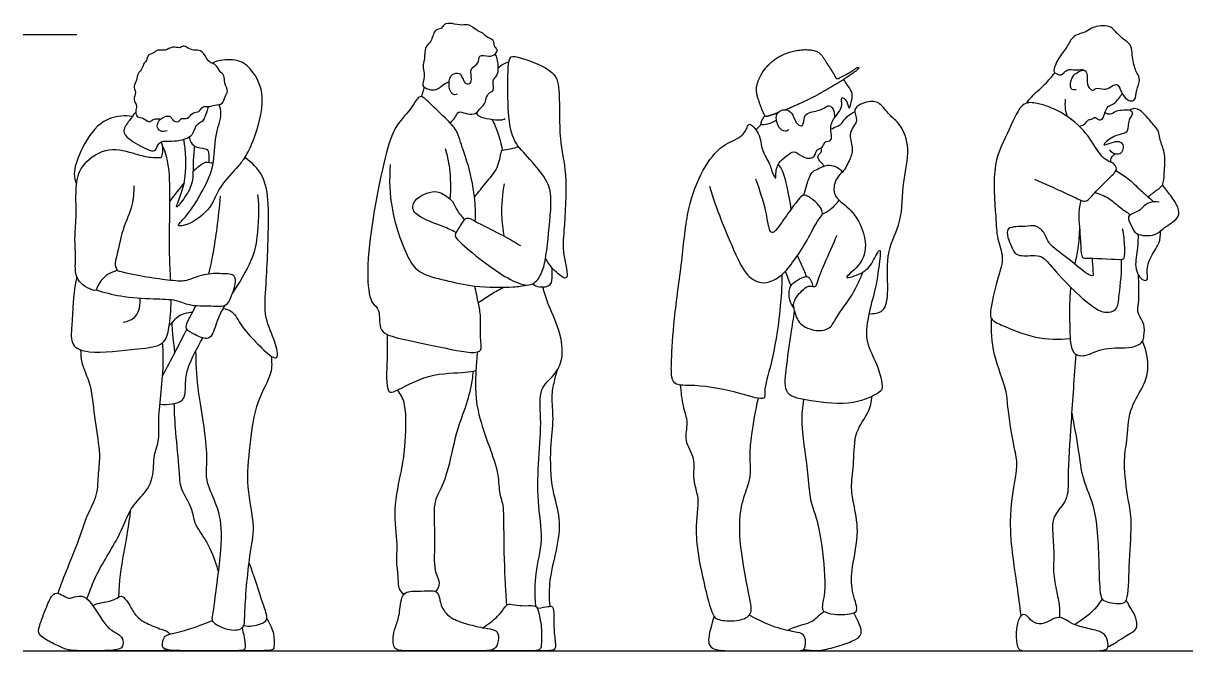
# Model space of a CAD drawing. Header units: millimetres. Extents: x 71.6 to 121.6, y 1.1 to 34.5.
# Drawn here: x 107.972 to 111.281, y 22.751 to 24.536 of the extents above; entities that cross this region are included whole.
import ezdxf

# ---------------------------------------------------------------- set-up
doc = ezdxf.new("R2010")
doc.units = ezdxf.units.MM

msp = doc.modelspace()

# ---------------------------------------------------------------- linework, layer by layer
for points in [[(107.9725, 24.5033), (108.1249, 24.5033)], [(107.9725, 22.7507), (112.2397, 22.7507)]]:
    msp.add_lwpolyline(points)
for points, knots in [([(109.2195, 24.3854), (109.2211, 24.3812), (109.2259, 24.3735), (109.2308, 24.3623), (109.2503, 24.3632), (109.2465, 24.3911), (109.246, 24.4108), (109.2711, 24.4191), (109.2666, 24.4494), (109.2987, 24.4393), (109.3169, 24.4462), (109.3243, 24.4611), (109.3111, 24.4684), (109.314, 24.4899), (109.29, 24.4945), (109.2812, 24.5099), (109.265, 24.5115), (109.2426, 24.5349), (109.2204, 24.5283), (109.194, 24.5359), (109.1693, 24.5352), (109.1635, 24.5179), (109.1416, 24.5198), (109.1355, 24.4816), (109.1137, 24.4702), (109.1163, 24.4327), (109.1078, 24.4129), (109.1154, 24.3937), (109.1124, 24.3734), (109.1076, 24.3582), (109.1125, 24.355), (109.1144, 24.3537), (109.1181, 24.3512), (109.1263, 24.3471), (109.1496, 24.3431), (109.1682, 24.3633), (109.1793, 24.3673), (109.1846, 24.3696)], [0, 0, 0, 0, 0.212129, 0.403521, 0.60707, 0.889168, 1.134242, 1.399682, 1.658012, 1.945818, 2.199768, 2.401455, 2.598227, 2.836755, 3.096746, 3.325867, 3.548448, 3.858686, 4.121181, 4.423866, 4.692451, 4.909065, 5.140567, 5.469257, 5.741192, 6.075272, 6.339762, 6.588609, 6.851575, 7.067476, 7.214404, 7.214404, 7.214404, 7.425257, 7.689459, 7.979168, 8.218619, 8.218619, 8.218619, 8.218619]), ([(110.9694, 24.346), (110.9644, 24.346), (110.9484, 24.345), (110.9561, 24.3834), (110.9688, 24.3943), (110.9935, 24.408), (111.0018, 24.3878), (110.9998, 24.3727), (111.0027, 24.3518), (111.0192, 24.3412), (111.024, 24.355), (111.0503, 24.3458), (111.0621, 24.3506), (111.0859, 24.3684), (111.0958, 24.3441), (111.1082, 24.3213), (111.122, 24.3141), (111.1396, 24.3158), (111.1394, 24.3465), (111.153, 24.3737), (111.143, 24.3939), (111.1346, 24.4082), (111.1279, 24.4506), (111.1255, 24.4765), (111.1022, 24.4901), (111.0804, 24.5124), (111.0648, 24.5316), (111.0144, 24.5265), (110.9999, 24.5099), (110.9588, 24.5028), (110.9437, 24.466), (110.9178, 24.4382), (110.9028, 24.3995), (110.9099, 24.393), (110.9286, 24.3837), (110.9416, 24.4081), (110.9666, 24.401), (110.9859, 24.4054), (110.9899, 24.4029), (110.9917, 24.4021)], [0, 0, 0, 0, 0.221115, 0.535969, 0.786957, 1.055469, 1.282243, 1.511109, 1.770145, 1.985023, 2.157505, 2.434744, 2.650744, 2.922094, 3.177342, 3.472612, 3.690521, 3.894438, 4.191463, 4.505865, 4.757154, 4.992569, 5.363369, 5.647965, 5.931491, 6.248529, 6.524797, 6.906085, 7.176362, 7.521349, 7.866611, 8.232416, 8.578074, 8.736, 8.967537, 9.231391, 9.509609, 9.757099, 9.896365, 9.896365, 9.896365, 9.896365]), ([(108.3816, 24.2298), (108.3757, 24.2275), (108.3613, 24.2263), (108.3504, 24.2435), (108.3611, 24.2656), (108.3843, 24.2741), (108.3944, 24.2684), (108.3976, 24.2581), (108.4153, 24.2524), (108.4217, 24.2683), (108.4421, 24.2611), (108.4535, 24.2839), (108.4739, 24.2812), (108.4814, 24.3018), (108.5032, 24.297), (108.5163, 24.3045), (108.5428, 24.3034), (108.5448, 24.328), (108.559, 24.3415), (108.5431, 24.366), (108.547, 24.388), (108.5302, 24.3977), (108.5221, 24.4192), (108.5052, 24.422), (108.4933, 24.4361), (108.4793, 24.4621), (108.4571, 24.4565), (108.4406, 24.466), (108.4278, 24.473), (108.417, 24.4629), (108.3965, 24.4722), (108.3772, 24.4552), (108.3547, 24.4625), (108.3423, 24.4487), (108.3258, 24.4477), (108.3246, 24.4286), (108.3135, 24.4203), (108.3104, 24.4016), (108.2963, 24.3937), (108.2973, 24.3725), (108.2835, 24.3574), (108.2957, 24.3387), (108.2837, 24.319), (108.2985, 24.3001), (108.2901, 24.2851), (108.296, 24.2659), (108.3139, 24.2689), (108.3309, 24.2501), (108.3415, 24.2645), (108.3559, 24.2635), (108.361, 24.2635), (108.3635, 24.2633)], [0, 0, 0, 0, 0.252302, 0.486616, 0.760976, 1.038591, 1.219599, 1.404965, 1.626949, 1.835074, 2.071238, 2.338997, 2.578865, 2.819423, 3.069754, 3.300534, 3.572839, 3.836284, 4.074691, 4.369342, 4.631075, 4.871758, 5.140014, 5.36484, 5.614708, 5.913787, 6.170653, 6.423064, 6.631125, 6.831135, 7.087266, 7.366335, 7.630485, 7.867668, 8.084041, 8.31485, 8.528662, 8.770778, 8.990396, 9.246039, 9.49214, 9.74198, 10.002916, 10.263885, 10.495753, 10.725895, 10.956765, 11.218839, 11.4307, 11.644336, 11.805728, 11.805728, 11.805728, 11.805728]), ([(108.6034, 24.1539), (108.6121, 24.1692), (108.6282, 24.1996), (108.6681, 24.326), (108.6264, 24.4019), (108.5872, 24.435), (108.5279, 24.4311), (108.5162, 24.4247), (108.5104, 24.4217)], [0, 0, 0, 0, 0.423061, 1.076269, 1.601765, 2.007766, 2.436012, 2.693593, 2.693593, 2.693593, 2.693593]), ([(109.187, 24.2525), (109.1921, 24.2565), (109.2015, 24.265), (109.2079, 24.2814), (109.2162, 24.2856), (109.237, 24.2758), (109.261, 24.2766), (109.2708, 24.2919), (109.2878, 24.3058), (109.2911, 24.3307), (109.3018, 24.3407), (109.3117, 24.3414), (109.31, 24.3616), (109.3087, 24.3757), (109.3283, 24.3913), (109.322, 24.4346), (109.3183, 24.4438), (109.3163, 24.4486)], [0, 0, 0, 0, 0.252774, 0.48546, 0.640453, 0.909661, 1.180985, 1.414302, 1.679202, 1.961209, 2.169657, 2.324617, 2.563942, 2.77687, 3.043976, 3.408453, 3.635097, 3.635097, 3.635097, 3.635097]), ([(109.3884, 23.9022), (109.3722, 23.9121), (109.3433, 23.9295), (109.2732, 23.9644), (109.2604, 23.9698), (109.2309, 23.9901), (109.2132, 23.9524), (109.1954, 23.9308), (109.225, 23.9042), (109.287, 23.8514), (109.4033, 23.7736), (109.4424, 23.8095), (109.4574, 23.8495), (109.4644, 23.9074), (109.4793, 24.0361), (109.4646, 24.0921), (109.4071, 24.1573), (109.3609, 24.205), (109.351, 24.2945), (109.3512, 24.4039), (109.357, 24.4464), (109.3925, 24.4361), (109.4906, 24.4034), (109.5003, 24.3346), (109.496, 24.2022), (109.5224, 24.1098), (109.5119, 23.9444), (109.5056, 23.8862), (109.5305, 23.7985), (109.4926, 23.8219), (109.4679, 23.8498), (109.459, 23.867)], [0, 0, 0, 0, 0.431013, 0.922233, 1.153079, 1.444906, 1.782801, 2.064014, 2.376007, 2.919843, 3.571789, 3.929685, 4.290003, 4.736147, 5.382042, 5.820722, 6.340753, 6.80072, 7.34059, 7.951682, 8.272858, 8.578851, 9.141774, 9.59741, 10.243521, 10.829503, 11.545844, 12.026714, 12.486422, 12.779139, 13.149943, 13.149943, 13.149943, 13.149943]), ([(109.3244, 24.4091), (109.3285, 24.413), (109.3375, 24.4199), (109.3489, 24.4245), (109.3548, 24.426)], [0, 0, 0, 0, 0.2348652, 0.4788086, 0.4788086, 0.4788086, 0.4788086]), ([(109.2086, 24.3335), (109.2039, 24.3326), (109.1905, 24.3299), (109.1809, 24.3638), (109.1899, 24.3927), (109.2133, 24.3956), (109.2178, 24.3885), (109.2195, 24.3854)], [0, 0, 0, 0, 0.217884, 0.532625, 0.837552, 1.082858, 1.267954, 1.267954, 1.267954, 1.267954]), ([(110.8286, 24.3085), (110.833, 24.3148), (110.8414, 24.328), (110.8828, 24.3624), (110.8995, 24.3836), (110.9083, 24.3948)], [0, 0, 0, 0, 0.27336, 0.683432, 1.055039, 1.055039, 1.055039, 1.055039]), ([(109.1057, 24.3268), (109.1077, 24.3315), (109.1111, 24.341), (109.1134, 24.3495), (109.1144, 24.3537)], [0, 0, 0, 0, 0.2225602, 0.430219, 0.430219, 0.430219, 0.430219]), ([(110.1515, 24.2332), (110.1484, 24.2307), (110.14, 24.2251), (110.1195, 24.2386), (110.1116, 24.2765), (110.1293, 24.2891), (110.1489, 24.2916), (110.1647, 24.2747), (110.1725, 24.2467), (110.1949, 24.2406), (110.1935, 24.2714), (110.2081, 24.2838), (110.2484, 24.2878), (110.2663, 24.3073), (110.2822, 24.2874), (110.2798, 24.2609), (110.2929, 24.2832), (110.3055, 24.299), (110.2973, 24.3307), (110.3194, 24.3145), (110.3226, 24.2825), (110.3322, 24.3215), (110.3329, 24.3409), (110.3161, 24.3619), (110.3106, 24.3712), (110.3076, 24.3758)], [0, 0, 0, 0, 0.200393, 0.46673, 0.80905, 1.057914, 1.300248, 1.567485, 1.880027, 2.094791, 2.377926, 2.622744, 2.989036, 3.254451, 3.514702, 3.7542, 3.980672, 4.263967, 4.52845, 4.767947, 5.024024, 5.314235, 5.589229, 5.877111, 6.112977, 6.112977, 6.112977, 6.112977]), ([(109.259, 23.9713), (109.2597, 23.9914), (109.26, 24.0317), (109.2425, 24.1292), (109.2167, 24.1954), (109.209, 24.228), (109.179, 24.2623), (109.1312, 24.306), (109.1003, 24.3375), (109.0811, 24.2962), (109.0369, 24.2513), (109.0036, 24.1818), (108.9476, 23.8918), (108.954, 23.7728), (108.9648, 23.7383), (108.9883, 23.7222), (108.9846, 23.6747), (108.9998, 23.6486), (109.0743, 23.6323), (109.1666, 23.6132), (109.2835, 23.5885), (109.2714, 23.6368), (109.2762, 23.7005), (109.2678, 23.7385), (109.2616, 23.772), (109.2576, 23.7881)], [0, 0, 0, 0, 0.443888, 1.016123, 1.497951, 1.817024, 2.196373, 2.674279, 2.997994, 3.329844, 3.776929, 4.283195, 5.272434, 5.90013, 6.212208, 6.497486, 6.875812, 7.1701, 7.644526, 8.24607, 8.804785, 9.123779, 9.586621, 9.949503, 10.352952, 10.352952, 10.352952, 10.352952]), ([(110.9383, 24.3193), (110.937, 24.3101), (110.9372, 24.2912), (110.9411, 24.2775), (110.9437, 24.2709)], [0, 0, 0, 0, 0.3006435, 0.5628619, 0.5628619, 0.5628619, 0.5628619]), ([(110.9775, 24.243), (110.9832, 24.244), (110.9949, 24.2471), (111.0026, 24.2632), (111.0156, 24.2614), (111.0221, 24.2713), (111.032, 24.2604), (111.0453, 24.2609), (111.0492, 24.2778), (111.0584, 24.3017), (111.0766, 24.3043), (111.0905, 24.3219), (111.0974, 24.3309), (111.1005, 24.3359)], [0, 0, 0, 0, 0.236366, 0.461263, 0.651201, 0.81547, 1.011421, 1.195256, 1.422112, 1.702377, 1.933624, 2.195868, 2.434559, 2.434559, 2.434559, 2.434559]), ([(108.2924, 24.2822), (108.2857, 24.2748), (108.2753, 24.2594), (108.2516, 24.2296), (108.2733, 24.2043), (108.3223, 24.1769), (108.3474, 24.1692), (108.3537, 24.1861), (108.3639, 24.2027), (108.3962, 24.198), (108.4571, 24.2083), (108.461, 24.248), (108.4866, 24.2578), (108.4905, 24.2724), (108.4977, 24.2898), (108.4997, 24.2989)], [0, 0, 0, 0, 0.318401, 0.648932, 0.954061, 1.401371, 1.670971, 1.892537, 2.129369, 2.454239, 2.890899, 3.226763, 3.506599, 3.725604, 4.034447, 4.034447, 4.034447, 4.034447]), ([(108.6034, 24.1539), (108.597, 24.1455), (108.5854, 24.1279), (108.5274, 24.0717), (108.511, 24.0104), (108.4486, 23.9617), (108.4036, 23.9559), (108.4405, 23.9877), (108.4859, 24.0617), (108.5178, 24.1302), (108.516, 24.214), (108.5401, 24.2764), (108.533, 24.2959), (108.5303, 24.3046)], [0, 0, 0, 0, 0.326936, 0.835406, 1.306989, 1.823628, 2.123359, 2.441617, 3.000031, 3.508825, 4.041305, 4.505054, 4.809017, 4.809017, 4.809017, 4.809017]), ([(110.3794, 23.7096), (110.3926, 23.709), (110.4278, 23.712), (110.4359, 23.7815), (110.4261, 23.8901), (110.4764, 23.9698), (110.4732, 24.0847), (110.4993, 24.1742), (110.4713, 24.2504), (110.4368, 24.2726), (110.4129, 24.3099), (110.3803, 24.3174), (110.3269, 24.2938), (110.3536, 24.2579), (110.3166, 24.2243), (110.3366, 24.1818), (110.3258, 24.1484), (110.313, 24.1233), (110.3042, 24.1124)], [0, 0, 0, 0, 0.365593, 0.814422, 1.419154, 1.973059, 2.584805, 3.147966, 3.643372, 4.011227, 4.380572, 4.710253, 5.099886, 5.419057, 5.78806, 6.1595, 6.496982, 6.871627, 6.871627, 6.871627, 6.871627]), ([(110.8502, 24.0925), (110.8786, 24.0797), (110.9323, 24.0557), (110.9805, 24.0328), (110.9996, 24.0261), (111.0217, 24.055), (111.0636, 24.0951), (111.0883, 24.1194), (111.077, 24.1388), (111.0421, 24.1484), (111.0116, 24.2098), (110.953, 24.27), (110.8924, 24.2992), (110.8592, 24.3074), (110.8123, 24.3161), (110.7778, 24.2258), (110.7272, 24.1383), (110.7414, 23.9872), (110.7423, 23.9243), (110.7655, 23.8684), (110.7464, 23.8146), (110.7262, 23.731), (110.7227, 23.6923), (110.7604, 23.6758), (110.8552, 23.6352), (110.9193, 23.6358), (110.952, 23.6391)], [0, 0, 0, 0, 0.550037, 0.960168, 1.183585, 1.506546, 1.957358, 2.271025, 2.499046, 2.823434, 3.286291, 3.81627, 4.27553, 4.609872, 4.954234, 5.474639, 6.066461, 6.753891, 7.211962, 7.628653, 8.059425, 8.592653, 8.917422, 9.250585, 9.826149, 10.390948, 10.390948, 10.390948, 10.390948]), ([(111.051, 24.2815), (111.0556, 24.2791), (111.067, 24.2749), (111.0822, 24.2878), (111.1031, 24.2888), (111.1226, 24.2912), (111.1336, 24.2777), (111.1149, 24.2615), (111.1191, 24.2272), (111.0988, 24.2195), (111.0748, 24.2168), (111.0353, 24.1823), (111.0715, 24.1972), (111.0898, 24.2016), (111.1058, 24.1909), (111.1013, 24.1731), (111.0953, 24.1617), (111.0744, 24.1634), (111.0671, 24.1714), (111.0642, 24.1759)], [0, 0, 0, 0, 0.224887, 0.46699, 0.728651, 0.976389, 1.170581, 1.431453, 1.747651, 1.980618, 2.284363, 2.611531, 2.877039, 3.141579, 3.361847, 3.591807, 3.785534, 4.026118, 4.252008, 4.252008, 4.252008, 4.252008]), ([(111.1735, 24.0422), (111.182, 24.048), (111.1974, 24.0613), (111.2191, 24.0736), (111.2189, 24.1115), (111.2254, 24.1625), (111.2076, 24.1993), (111.2052, 24.2311), (111.1832, 24.2525), (111.1576, 24.2871), (111.1348, 24.2951), (111.126, 24.2907), (111.1224, 24.2883)], [0, 0, 0, 0, 0.31652, 0.583951, 0.919841, 1.330977, 1.691699, 2.000819, 2.313117, 2.687531, 2.952134, 3.156222, 3.156222, 3.156222, 3.156222]), ([(108.2826, 24.2701), (108.2719, 24.2719), (108.2491, 24.2737), (108.1844, 24.2571), (108.1343, 24.1752), (108.1127, 24.1088), (108.1206, 24.0877), (108.1241, 24.0786)], [0, 0, 0, 0, 0.332085, 0.786675, 1.35717, 1.834836, 2.150208, 2.150208, 2.150208, 2.150208]), ([(109.2612, 24.2804), (109.2641, 24.277), (109.2676, 24.2676), (109.3316, 24.2578), (109.3394, 24.2628), (109.3441, 24.2643)], [0, 0, 0, 0, 0.2096224, 0.6512892, 0.8718559, 0.8718559, 0.8718559, 0.8718559]), ([(109.3064, 24.2625), (109.3098, 24.2562), (109.3169, 24.2436), (109.3322, 24.1977), (109.3357, 24.174)], [0, 0, 0, 0, 0.2657738, 0.7509755, 0.7509755, 0.7509755, 0.7509755]), ([(110.1315, 23.8204), (110.1315, 23.8085), (110.1312, 23.7826), (110.1262, 23.7056), (110.1051, 23.5719), (110.079, 23.4939), (110.087, 23.4588), (110.0069, 23.4872), (109.891, 23.5089), (109.8229, 23.5029), (109.8163, 23.5382), (109.8175, 23.5807), (109.8242, 23.7016), (109.8484, 23.8577), (109.8603, 24.0068), (109.902, 24.1167), (109.9575, 24.1916), (110.0168, 24.2084), (110.0326, 24.2374), (110.0384, 24.2556), (110.072, 24.2206), (110.072, 24.173), (110.0989, 24.1373), (110.1045, 24.1059), (110.1155, 24.0915), (110.1149, 24.1012), (110.1146, 24.1039), (110.1144, 24.1155), (110.1197, 24.1402), (110.1435, 24.1561), (110.1663, 24.1763), (110.1854, 24.1554), (110.2215, 24.1469), (110.2302, 24.172), (110.2327, 24.1771), (110.248, 24.1817), (110.2525, 24.1951), (110.2547, 24.1995), (110.2741, 24.201), (110.2727, 24.2172), (110.2692, 24.2426), (110.2762, 24.2589), (110.2801, 24.2656), (110.2822, 24.2686)], [-10.598197, -10.598197, -10.598197, -10.598197, -10.251885, -9.747386, -9.056907, -8.531312, -8.275908, -7.805513, -7.138252, -6.698637, -6.405142, -6.031635, -5.401688, -4.658219, -3.948744, -3.322662, -2.775311, -2.335799, -2.014423, -1.822414, -1.473983, -1.065707, -0.684538, -0.349342, -0.164704, 0, 0, 0, 0.341233, 0.653445, 0.941393, 1.227529, 1.553773, 1.81949, 1.956919, 2.177546, 2.38746, 2.51, 2.739046, 2.949066, 3.24608, 3.48631, 3.679636, 3.679636, 3.679636, 3.679636]), ([(110.0829, 24.2728), (110.079, 24.2686), (110.0746, 24.2593), (110.0681, 24.2455), (110.0945, 24.2489), (110.109, 24.2556), (110.1161, 24.261)], [0, 0, 0, 0, 0.2389741, 0.4170714, 0.6734225, 0.9734049, 0.9734049, 0.9734049, 0.9734049]), ([(110.271, 24.235), (110.2775, 24.237), (110.2897, 24.2428), (110.3007, 24.2476), (110.3082, 24.2629), (110.3267, 24.2774), (110.3348, 24.2819), (110.3389, 24.284)], [0, 0, 0, 0, 0.261932, 0.456786, 0.690891, 0.969948, 1.186207, 1.186207, 1.186207, 1.186207]), ([(110.0572, 24.2334), (110.0614, 24.2363), (110.0687, 24.2433), (110.0713, 24.2469), (110.0725, 24.2486)], [0, 0, 0, 0, 0.2252997, 0.3730924, 0.3730924, 0.3730924, 0.3730924]), ([(108.2868, 24.0735), (108.2871, 24.0551), (108.2861, 24.0162), (108.2533, 23.9515), (108.2388, 23.8696), (108.2309, 23.8454), (108.2452, 23.8307), (108.208, 23.8262), (108.1813, 23.7861), (108.181, 23.7722), (108.1527, 23.7827), (108.1302, 23.8), (108.1185, 23.8285), (108.1228, 23.8768), (108.1176, 23.9245), (108.1254, 23.9839), (108.119, 24.0783), (108.1394, 24.1387), (108.2161, 24.1892), (108.2899, 24.1636), (108.3335, 24.1531), (108.3585, 24.1537), (108.3706, 24.1538), (108.3715, 24.1863), (108.3647, 24.1983)], [0, 0, 0, 0, 0.431417, 0.934142, 1.463431, 1.752168, 1.95535, 2.239687, 2.63945, 2.816945, 3.103259, 3.419874, 3.731693, 4.132701, 4.533812, 4.986507, 5.548925, 6.006832, 6.532556, 7.036495, 7.429372, 7.709747, 7.877041, 8.251395, 8.251395, 8.251395, 8.251395]), ([(108.3919, 23.8043), (108.3909, 23.8276), (108.3872, 23.9022), (108.391, 24.0317), (108.3889, 24.1367), (108.3746, 24.1746), (108.3674, 24.192)], [3.924117, 3.924117, 3.924117, 3.924117, 4.285099, 5.015108, 5.604474, 6.041714, 6.041714, 6.041714, 6.041714]), ([(108.4596, 24.1866), (108.4583, 24.1716), (108.4547, 24.1425), (108.457, 24.0819), (108.4374, 24.0464), (108.3994, 23.9965), (108.4245, 24.0543), (108.4359, 24.1002), (108.4364, 24.1715), (108.4295, 24.2055)], [0, 0, 0, 0, 0.390887, 0.831408, 1.230645, 1.583623, 1.930267, 2.365056, 2.95831, 2.95831, 2.95831, 2.95831]), ([(108.4453, 24.2125), (108.4458, 24.2068), (108.4494, 24.195), (108.4652, 24.1798), (108.4994, 24.1809), (108.5001, 24.1618), (108.5014, 24.147), (108.5004, 24.1395)], [0, 0, 0, 0, 0.241455, 0.508441, 0.822184, 1.0504, 1.308074, 1.308074, 1.308074, 1.308074]), ([(108.5409, 23.7242), (108.5498, 23.7226), (108.5707, 23.7187), (108.5935, 23.6709), (108.6323, 23.6316), (108.6745, 23.5875), (108.7008, 23.5799), (108.6897, 23.6364), (108.6558, 23.6957), (108.6643, 23.7957), (108.6684, 23.8853), (108.673, 24.0205), (108.6601, 24.1026), (108.623, 24.1402), (108.6034, 24.1539)], [0, 0, 0, 0, 0.303834, 0.709775, 1.159599, 1.615981, 1.840463, 2.223174, 2.720008, 3.286389, 3.852173, 4.526176, 5.051996, 5.544959, 5.544959, 5.544959, 5.544959]), ([(109.1731, 24.1797), (109.1786, 24.1611), (109.1876, 24.1232), (109.1895, 24.0649), (109.1867, 24.0361)], [0, 0, 0, 0, 0.4362061, 0.9687721, 0.9687721, 0.9687721, 0.9687721]), ([(109.2566, 24.041), (109.2681, 24.0548), (109.2893, 24.0839), (109.3246, 24.1207), (109.3322, 24.1668), (109.335, 24.1765), (109.3614, 24.1778), (109.3746, 24.1828), (109.3819, 24.1853)], [0, 0, 0, 0, 0.420089, 0.835126, 1.211997, 1.373026, 1.650295, 1.9257, 1.9257, 1.9257, 1.9257]), ([(110.2515, 24.1293), (110.2499, 24.1317), (110.2473, 24.1365), (110.2317, 24.151), (110.2359, 24.1635), (110.2469, 24.1707), (110.2441, 24.1782), (110.2425, 24.1809)], [0, 0, 0, 0, 0.1700793, 0.4256784, 0.6192708, 0.8157414, 0.9940647, 0.9940647, 0.9940647, 0.9940647]), ([(111.0679, 24.1405), (111.0673, 24.145), (111.068, 24.1548), (111.0759, 24.1616), (111.0801, 24.1639)], [0, 0, 0, 0, 0.2099169, 0.4254521, 0.4254521, 0.4254521, 0.4254521]), ([(108.5131, 24.1382), (108.5112, 24.1379), (108.5016, 24.1376), (108.4917, 24.1463), (108.4616, 24.1196), (108.4555, 24.1129)], [0.1095646, 0.1095646, 0.1095646, 0.1095646, 0.1958409, 0.5154925, 0.7195563, 0.7195563, 0.7195563, 0.7195563]), ([(109.0172, 24.1337), (109.0137, 24.091), (109.0157, 24.0069), (109.0576, 23.8857), (109.0932, 23.8224), (109.1773, 23.8046), (109.2535, 23.7842), (109.3666, 23.7837), (109.3928, 23.7887), (109.4059, 23.791)], [0, 0, 0, 0, 0.64835, 1.291773, 1.760968, 2.265209, 2.794779, 3.391639, 3.752278, 3.752278, 3.752278, 3.752278]), ([(110.1208, 24.1336), (110.1251, 24.1283), (110.1357, 24.119), (110.1527, 24.039), (110.1557, 24.0179), (110.1571, 24.0059)], [0, 0, 0, 0, 0.26273, 0.772152, 1.120659, 1.120659, 1.120659, 1.120659]), ([(110.3042, 24.1124), (110.294, 24.1041), (110.2779, 24.0813), (110.2792, 24.0367), (110.3368, 24.0073), (110.3787, 23.9143), (110.3604, 23.8481), (110.2942, 23.8016), (110.3653, 23.8252), (110.388, 23.8497), (110.4171, 23.9124), (110.406, 23.8324), (110.3987, 23.7782), (110.3751, 23.7029), (110.368, 23.6258), (110.403, 23.5713), (110.4212, 23.4981), (110.4092, 23.4843), (110.3305, 23.444), (110.2198, 23.4615), (110.1352, 23.473), (110.1436, 23.5538), (110.158, 23.6526), (110.1645, 23.6959), (110.1679, 23.7176)], [0, 0, 0, 0, 0.364342, 0.715889, 1.163981, 1.731739, 2.219352, 2.61515, 2.992908, 3.384258, 3.744449, 4.14784, 4.614678, 5.124472, 5.621117, 6.098486, 6.578425, 6.799846, 7.317296, 7.95215, 8.434664, 8.906474, 9.494853, 9.964389, 9.964389, 9.964389, 9.964389]), ([(111.0821, 24.1165), (111.0943, 24.1097), (111.1182, 24.0948), (111.1519, 24.0605), (111.1776, 24.0386), (111.1905, 24.0275)], [0, 0, 0, 0, 0.367066, 0.76064, 1.167202, 1.167202, 1.167202, 1.167202]), ([(109.2043, 23.9407), (109.1919, 23.9464), (109.1681, 23.9586), (109.1058, 23.9786), (109.0752, 24.006), (109.0893, 24.0402), (109.129, 24.0566), (109.1584, 24.0585), (109.1975, 24.0303), (109.2049, 24.0036), (109.2208, 23.9855), (109.2288, 23.9773)], [0, 0, 0, 0, 0.366181, 0.830615, 1.170642, 1.481686, 1.848186, 2.157529, 2.536774, 2.838438, 3.174819, 3.174819, 3.174819, 3.174819]), ([(109.3417, 23.9293), (109.3378, 23.9495), (109.3324, 23.9904), (109.3367, 24.0501), (109.3426, 24.0791)], [0, 0, 0, 0, 0.4489575, 0.9882236, 0.9882236, 0.9882236, 0.9882236]), ([(111.205, 24.0265), (111.1942, 24.0282), (111.1689, 24.0281), (111.1519, 23.9989), (111.1085, 23.9898), (111.1281, 23.9593), (111.1362, 23.9309), (111.1963, 23.93), (111.2141, 23.9521), (111.2548, 23.975), (111.2657, 23.9973), (111.2516, 24.0278), (111.2374, 24.0458), (111.2224, 24.066), (111.2146, 24.0756)], [0, 0, 0, 0, 0.325607, 0.650927, 0.979964, 1.27097, 1.571332, 1.974335, 2.283401, 2.66386, 2.931815, 3.245631, 3.52645, 3.872841, 3.872841, 3.872841, 3.872841]), ([(108.5002, 23.8224), (108.5066, 23.8444), (108.5146, 23.8878), (108.5248, 23.9539), (108.5315, 24.0139), (108.534, 24.0441)], [4.84383, 4.84383, 4.84383, 4.84383, 5.260898, 5.750037, 6.304526, 6.304526, 6.304526, 6.304526]), ([(108.6394, 24.0483), (108.6446, 24.0086), (108.6399, 23.9268), (108.6254, 23.8605), (108.5867, 23.7971), (108.5679, 23.7676)], [0, 0, 0, 0, 0.637393, 1.123129, 1.724481, 1.724481, 1.724481, 1.724481]), ([(110.2465, 23.9929), (110.2545, 23.9963), (110.2699, 24.0045), (110.2874, 24.0223), (110.2943, 24.0325)], [0, 0, 0, 0, 0.2946175, 0.6457663, 0.6457663, 0.6457663, 0.6457663]), ([(110.9826, 24.0324), (110.9798, 24.0195), (110.9737, 23.9928), (110.9827, 23.9201), (110.9822, 23.8649), (111.0069, 23.8696), (111.098, 23.8615), (111.1078, 23.8674), (111.1082, 23.9025), (111.1051, 23.9339), (111.1012, 23.9507)], [0, 0, 0, 0, 0.359066, 0.858006, 1.243599, 1.4979, 2.042051, 2.21069, 2.527319, 2.936011, 2.936011, 2.936011, 2.936011]), ([(111.124, 23.9908), (111.1146, 23.9968), (111.0956, 24.0085), (111.0629, 24.0396), (111.0358, 24.0496), (111.022, 24.0534)], [0, 0, 0, 0, 0.328592, 0.706549, 1.079663, 1.079663, 1.079663, 1.079663]), ([(111.0138, 23.8673), (111.0162, 23.8545), (111.016, 23.8304), (111.019, 23.8148), (110.9955, 23.8231), (110.9427, 23.872), (110.8895, 23.9042), (110.8813, 23.9416), (110.8511, 23.9638), (110.826, 23.9551), (110.7689, 23.96), (110.7739, 23.9246), (110.7854, 23.9015), (110.7957, 23.8712), (110.8443, 23.8759), (110.8729, 23.8743), (110.8955, 23.847), (110.9525, 23.7828), (111.0156, 23.7274), (111.052, 23.7098), (111.088, 23.7181), (111.0913, 23.7677), (111.1003, 23.8308), (111.0982, 23.8642)], [0, 0, 0, 0, 0.355769, 0.53792, 0.766215, 1.260899, 1.709548, 2.048196, 2.367056, 2.666912, 3.058256, 3.34048, 3.641868, 3.935281, 4.312871, 4.611041, 4.931003, 5.465511, 5.994154, 6.34612, 6.646874, 7.022726, 7.592869, 7.592869, 7.592869, 7.592869]), ([(110.9785, 23.955), (110.9781, 23.9352), (110.9758, 23.8994), (110.9685, 23.8658), (110.9653, 23.8505)], [0, 0, 0, 0, 0.4385141, 0.7828004, 0.7828004, 0.7828004, 0.7828004]), ([(110.1679, 23.7176), (110.1657, 23.7257), (110.1607, 23.744), (110.1917, 23.7799), (110.2105, 23.791), (110.2295, 23.7823), (110.2348, 23.81), (110.255, 23.8547), (110.277, 23.9068), (110.2893, 23.9332)], [0, 0, 0, 0, 0.290863, 0.678237, 0.944258, 1.164593, 1.428541, 1.841487, 2.383103, 2.383103, 2.383103, 2.383103]), ([(111.1456, 23.9357), (111.145, 23.9228), (111.1448, 23.8983), (111.1347, 23.8432), (111.143, 23.8267), (111.1466, 23.8187)], [0, 0, 0, 0, 0.35423, 0.770493, 1.061496, 1.061496, 1.061496, 1.061496]), ([(111.1466, 23.8187), (111.1492, 23.8132), (111.158, 23.8043), (111.1748, 23.803), (111.1689, 23.8273), (111.1768, 23.8698), (111.2083, 23.9077), (111.2093, 23.9331), (111.2092, 23.945)], [0, 0, 0, 0, 0.244776, 0.43385, 0.680951, 1.058605, 1.453787, 1.793882, 1.793882, 1.793882, 1.793882]), ([(110.2017, 23.8153), (110.1974, 23.8267), (110.1881, 23.8492), (110.18, 23.8663), (110.1758, 23.8748)], [0, 0, 0, 0, 0.3497008, 0.6583655, 0.6583655, 0.6583655, 0.6583655]), ([(108.1803, 23.7773), (108.203, 23.77), (108.2488, 23.7576), (108.3417, 23.7507), (108.4068, 23.7515), (108.4448, 23.7311), (108.5054, 23.7324), (108.5523, 23.7289), (108.5634, 23.7557), (108.5801, 23.7983), (108.5735, 23.8205), (108.5524, 23.823), (108.5066, 23.8246), (108.4807, 23.8188), (108.4508, 23.8091), (108.432, 23.8005), (108.379, 23.8048), (108.2853, 23.8183), (108.2374, 23.8321)], [0, 0, 0, 0, 0.492037, 1.055694, 1.519097, 1.891357, 2.347596, 2.725085, 3.017294, 3.412651, 3.663036, 3.914922, 4.308651, 4.618942, 4.936371, 5.190032, 5.600025, 6.301733, 6.301733, 6.301733, 6.301733]), ([(109.4226, 23.7948), (109.4283, 23.7905), (109.4402, 23.7831), (109.479, 23.7877), (109.4768, 23.8184), (109.4781, 23.8329), (109.4773, 23.8405)], [0, 0, 0, 0, 0.263335, 0.583694, 0.870629, 1.144563, 1.144563, 1.144563, 1.144563]), ([(110.1577, 23.7891), (110.1548, 23.7959), (110.1493, 23.8097), (110.1444, 23.8235), (110.142, 23.8304)], [0, 0, 0, 0, 0.2735252, 0.5445937, 0.5445937, 0.5445937, 0.5445937]), ([(110.1679, 23.7176), (110.1703, 23.7046), (110.18, 23.6775), (110.228, 23.657), (110.2706, 23.6656), (110.287, 23.7021), (110.3359, 23.7651), (110.3539, 23.8067), (110.3627, 23.8284)], [0, 0, 0, 0, 0.363333, 0.767742, 1.125117, 1.478208, 1.992286, 2.477594, 2.477594, 2.477594, 2.477594]), ([(108.1248, 23.815), (108.1144, 23.7698), (108.1122, 23.6808), (108.1053, 23.6179), (108.1636, 23.5927), (108.2948, 23.6101), (108.3753, 23.6162), (108.3893, 23.6728), (108.3932, 23.7196), (108.3933, 23.7496)], [0, 0, 0, 0, 0.686458, 1.113716, 1.526078, 2.208638, 2.707473, 3.105532, 3.625789, 3.625789, 3.625789, 3.625789]), ([(110.1657, 23.7266), (110.1606, 23.7332), (110.1524, 23.7479), (110.1499, 23.7825), (110.1687, 23.8027), (110.1927, 23.8137), (110.2062, 23.8172), (110.2163, 23.8017), (110.2189, 23.7921), (110.2194, 23.7869)], [0, 0, 0, 0, 0.290109, 0.617615, 0.914436, 1.211301, 1.409773, 1.640813, 1.86978, 1.86978, 1.86978, 1.86978]), ([(110.9537, 23.7845), (110.9531, 23.7795), (110.9498, 23.7468), (110.951, 23.683), (110.9513, 23.5929), (110.9971, 23.5862), (111.0499, 23.6176), (111.1244, 23.608), (111.1605, 23.6274), (111.1615, 23.6475), (111.1667, 23.6806), (111.1429, 23.7084), (111.145, 23.7319), (111.1483, 23.746), (111.1474, 23.7962), (111.1467, 23.8163), (111.1466, 23.8187)], [1.249547, 1.249547, 1.249547, 1.249547, 1.349747, 1.892647, 2.399941, 2.723855, 3.166631, 3.660363, 3.995477, 4.235764, 4.556529, 4.893393, 5.150993, 5.374762, 5.832214, 5.899469, 5.899469, 5.899469, 5.899469]), ([(109.2676, 23.7407), (109.2795, 23.7494), (109.3042, 23.7657), (109.3275, 23.7786), (109.3394, 23.7846)], [0, 0, 0, 0, 0.3808748, 0.7421858, 0.7421858, 0.7421858, 0.7421858]), ([(109.431, 22.8772), (109.4291, 22.914), (109.4282, 22.9732), (109.4553, 23.0666), (109.4337, 23.1772), (109.4393, 23.2964), (109.4488, 23.4084), (109.4371, 23.4956), (109.4856, 23.5333), (109.5119, 23.5829), (109.5017, 23.6629), (109.4638, 23.7384), (109.4557, 23.7701), (109.4514, 23.7855)], [0.030173, 0.030173, 0.030173, 0.030173, 0.542007, 1.104097, 1.706217, 2.334494, 2.949113, 3.46234, 3.884087, 4.299272, 4.807071, 5.332566, 5.729078, 5.729078, 5.729078, 5.729078]), ([(108.2566, 23.6855), (108.2696, 23.6876), (108.2991, 23.6962), (108.307, 23.7362), (108.3051, 23.7538)], [0, 0, 0, 0, 0.3652112, 0.788954, 0.788954, 0.788954, 0.788954]), ([(108.5463, 23.7333), (108.539, 23.7213), (108.523, 23.6919), (108.5137, 23.6488), (108.4944, 23.6339), (108.4613, 23.6499), (108.4322, 23.664), (108.4403, 23.6887), (108.4501, 23.7054), (108.4606, 23.726), (108.4639, 23.7328)], [1.971745, 1.971745, 1.971745, 1.971745, 2.246813, 2.664565, 2.915638, 3.261114, 3.574321, 3.830796, 4.158788, 4.299866, 4.299866, 4.299866, 4.299866]), ([(108.4539, 23.713), (108.4402, 23.7127), (108.4132, 23.7053), (108.3968, 23.6842), (108.3909, 23.6794), (108.3883, 23.6769)], [0, 0, 0, 0, 0.3729945, 0.6647449, 0.8554665, 0.8554665, 0.8554665, 0.8554665]), ([(110.8127, 22.8507), (110.8085, 22.8793), (110.8024, 22.9373), (110.769, 23.1313), (110.8069, 23.2759), (110.7921, 23.3255), (110.7725, 23.4478), (110.7728, 23.4928), (110.7292, 23.5962), (110.7274, 23.6615), (110.7281, 23.6956)], [0, 0, 0, 0, 0.52961, 1.331222, 2.011488, 2.428375, 3.043767, 3.444477, 4.026577, 4.601862, 4.601862, 4.601862, 4.601862]), ([(108.438, 23.6657), (108.4267, 23.6434), (108.4037, 23.5989), (108.3808, 23.5557), (108.3692, 23.5341)], [0, 0, 0, 0, 0.503864, 1.002215, 1.002215, 1.002215, 1.002215]), ([(108.404, 23.5997), (108.4006, 23.6247), (108.3964, 23.675), (108.3962, 23.6812), (108.3961, 23.6843)], [0, 0, 0, 0, 0.5059177, 0.683224, 0.683224, 0.683224, 0.683224]), ([(108.1537, 22.8985), (108.1642, 22.9248), (108.1781, 22.9703), (108.2524, 23.0827), (108.2737, 23.1547), (108.3185, 23.1974), (108.3449, 23.2422), (108.3423, 23.3082), (108.3608, 23.3454), (108.3556, 23.4105), (108.3658, 23.4872), (108.3725, 23.5724), (108.3705, 23.6087), (108.3691, 23.6266)], [0, 0, 0, 0, 0.495286, 1.16464, 1.672611, 2.114784, 2.530659, 2.991643, 3.3622, 3.81905, 4.342005, 4.877184, 5.303863, 5.303863, 5.303863, 5.303863]), ([(108.3612, 23.4519), (108.373, 23.4502), (108.396, 23.4523), (108.4359, 23.4613), (108.433, 23.5163), (108.4403, 23.5602), (108.4661, 23.6101), (108.4838, 23.6403)], [0, 0, 0, 0, 0.347792, 0.68486, 1.08149, 1.489587, 1.983301, 1.983301, 1.983301, 1.983301]), ([(109.0082, 23.6505), (109.0075, 23.6268), (109.0099, 23.5873), (109.0024, 23.4805), (109.038, 23.4893), (109.124, 23.5424), (109.229, 23.5403), (109.2506, 23.546), (109.2609, 23.5477)], [0, 0, 0, 0, 0.482543, 1.024816, 1.279998, 1.861388, 2.444265, 2.764032, 2.764032, 2.764032, 2.764032]), ([(110.9564, 23.4279), (110.9627, 23.3926), (110.9769, 23.323), (110.9846, 23.2372), (111.0308, 23.1514), (111.0332, 22.9929), (111.0371, 22.9009), (111.0509, 22.8896), (111.1045, 22.8797), (111.1187, 22.9032), (111.1194, 23.0166), (111.1297, 23.1189), (111.1172, 23.1785), (111.1016, 23.2855), (111.1152, 23.3475), (111.1174, 23.4359), (111.1591, 23.4979), (111.1788, 23.55), (111.1697, 23.6066), (111.1582, 23.6312)], [0, 0, 0, 0, 0.590024, 1.108212, 1.671123, 2.393172, 2.803459, 3.027123, 3.426165, 3.686729, 4.190224, 4.770454, 5.22474, 5.802813, 6.266508, 6.791052, 7.276189, 7.696373, 8.210032, 8.210032, 8.210032, 8.210032]), ([(108.1358, 23.6068), (108.1359, 23.5946), (108.1358, 23.5683), (108.1684, 23.5053), (108.1743, 23.4049), (108.1933, 23.311), (108.1845, 23.2573), (108.185, 23.1915), (108.1516, 23.135), (108.1354, 23.0762), (108.0971, 22.9848), (108.0799, 22.9398), (108.0705, 22.914)], [0, 0, 0, 0, 0.351422, 0.829152, 1.422465, 1.988396, 2.41545, 2.877865, 3.340209, 3.798648, 4.373059, 4.874284, 4.874284, 4.874284, 4.874284]), ([(108.463, 23.6029), (108.4641, 23.5681), (108.464, 23.5022), (108.5021, 23.3147), (108.4865, 23.2383), (108.5223, 23.1725), (108.5435, 23.0849), (108.5226, 22.9492), (108.5129, 22.8554), (108.5059, 22.8327), (108.5519, 22.8075), (108.6033, 22.8093), (108.6015, 22.8602), (108.6148, 23.0245), (108.6351, 23.1011), (108.6056, 23.219), (108.6181, 23.3339), (108.6325, 23.4593), (108.6838, 23.538), (108.6805, 23.5726), (108.6793, 23.5882)], [0, 0, 0, 0, 0.594376, 1.38905, 1.898125, 2.375969, 2.924627, 3.621563, 4.177947, 4.422523, 4.821787, 5.199403, 5.571419, 6.318192, 6.85452, 7.472523, 8.107424, 8.762217, 9.311022, 9.708871, 9.708871, 9.708871, 9.708871]), ([(109.2652, 23.6006), (109.263, 23.5831), (109.2607, 23.5451), (109.2542, 23.4309), (109.3282, 23.2693), (109.3246, 23.2042), (109.3409, 23.1626), (109.3386, 23.0858), (109.3432, 22.944), (109.346, 22.9056), (109.348, 22.88)], [0, 0, 0, 0, 0.416823, 1.027532, 1.790774, 2.240499, 2.598684, 3.105295, 3.79229, 4.19745, 4.19745, 4.19745, 4.19745]), ([(110.9684, 23.594), (110.9632, 23.5301), (110.9552, 23.4083), (110.9444, 23.2489), (110.9484, 23.181), (110.9054, 23.1389), (110.8995, 23.1), (110.908, 23.0323), (110.902, 22.9694), (110.9155, 22.9125), (110.9231, 22.8693), (110.9219, 22.8531), (110.9212, 22.8454)], [0, 0, 0, 0, 0.789276, 1.504123, 1.957885, 2.371881, 2.721913, 3.18769, 3.645918, 4.081895, 4.454081, 4.727905, 4.727905, 4.727905, 4.727905]), ([(109.147, 22.9186), (109.1527, 22.9255), (109.1612, 22.944), (109.1481, 22.9648), (109.1413, 23.0014), (109.1462, 23.0714), (109.1391, 23.1683), (109.1573, 23.2044), (109.1838, 23.2603), (109.2029, 23.3738), (109.2353, 23.4484), (109.2506, 23.5139), (109.253, 23.5385), (109.2535, 23.5464)], [0, 0, 0, 0, 0.295809, 0.565447, 0.902549, 1.393001, 1.95303, 2.306931, 2.748469, 3.362832, 3.892672, 4.373408, 4.603199, 4.603199, 4.603199, 4.603199]), ([(109.4717, 22.8771), (109.4698, 22.9017), (109.4687, 22.9522), (109.4916, 23.036), (109.5053, 23.1277), (109.4748, 23.2073), (109.4712, 23.327), (109.4839, 23.4083), (109.4746, 23.472), (109.4838, 23.5168), (109.49, 23.5402), (109.4938, 23.5514)], [0, 0, 0, 0, 0.492006, 1.026451, 1.567704, 2.094413, 2.717313, 3.241885, 3.693139, 4.075031, 4.416091, 4.416091, 4.416091, 4.416091]), ([(109.0557, 22.9114), (109.0509, 22.9158), (109.0399, 22.9258), (109.0404, 22.966), (109.0335, 23.0064), (109.0396, 23.0567), (109.0234, 23.153), (109.0502, 23.2645), (109.0592, 23.327), (109.0662, 23.4535), (109.0462, 23.4793), (109.0381, 23.4923)], [0, 0, 0, 0, 0.2525, 0.605279, 0.972369, 1.371738, 1.939248, 2.54311, 3.020772, 3.644777, 4.033654, 4.033654, 4.033654, 4.033654]), ([(109.8424, 23.5066), (109.8442, 23.4868), (109.8476, 23.4473), (109.8671, 23.4001), (109.8499, 23.3478), (109.888, 23.299), (109.8743, 23.236), (109.9001, 23.1828), (109.8783, 23.0889), (109.9099, 22.939), (109.934, 22.8466), (109.9527, 22.8378), (110.0027, 22.8318), (110.0414, 22.8482), (110.046, 22.8708), (110.0385, 22.9066), (110.0097, 23.0489), (110.0104, 23.1571), (110.0368, 23.222), (110.0446, 23.2584), (110.0393, 23.3097), (110.046, 23.367), (110.0566, 23.4348), (110.0646, 23.4686)], [0, 0, 0, 0, 0.447091, 0.854588, 1.262398, 1.696055, 2.144096, 2.570947, 3.126519, 3.864554, 4.406441, 4.643775, 5.051274, 5.414682, 5.66209, 6.001789, 6.699654, 7.319609, 7.786807, 8.135526, 8.538763, 8.983443, 9.574267, 9.574267, 9.574267, 9.574267]), ([(110.1931, 23.4652), (110.1903, 23.4431), (110.1828, 23.4005), (110.2083, 23.2473), (110.2097, 23.1815), (110.2318, 23.1254), (110.247, 23.0486), (110.259, 22.9223), (110.2433, 22.8715), (110.2525, 22.8612), (110.28, 22.8515), (110.3367, 22.8548), (110.35, 22.8691), (110.3272, 22.9238), (110.3304, 22.9898), (110.3536, 23.0901), (110.3357, 23.1675), (110.3268, 23.2206), (110.3385, 23.2891), (110.3357, 23.3736), (110.3806, 23.4257), (110.3863, 23.4591), (110.389, 23.475)], [0, 0, 0, 0, 0.473626, 1.187249, 1.665364, 2.093402, 2.615255, 3.277683, 3.674272, 3.854083, 4.165802, 4.598984, 4.815065, 5.233308, 5.716618, 6.302406, 6.815014, 7.232759, 7.713563, 8.241201, 8.707318, 9.110188, 9.110188, 9.110188, 9.110188]), ([(108.5275, 22.9785), (108.5188, 23.0071), (108.4985, 23.0619), (108.4573, 23.1113), (108.4562, 23.1558), (108.4177, 23.2109), (108.4177, 23.2659), (108.4054, 23.3741), (108.4032, 23.4267), (108.4021, 23.4542)], [0, 0, 0, 0, 0.550585, 1.004744, 1.383071, 1.84112, 2.276157, 2.876622, 3.404592, 3.404592, 3.404592, 3.404592]), ([(108.5997, 22.8222), (108.6152, 22.8187), (108.6468, 22.8246), (108.6724, 22.8395), (108.6507, 22.8911), (108.6309, 22.9634), (108.615, 23.0004)], [0, 0, 0, 0, 0.402219, 0.677466, 1.075308, 1.714452, 1.714452, 1.714452, 1.714452]), ([(108.1703, 22.8792), (108.1896, 22.8885), (108.2226, 22.8892), (108.2458, 22.9057), (108.2564, 22.9077), (108.2756, 22.8806), (108.2933, 22.8472), (108.32, 22.8295), (108.3695, 22.8095), (108.3863, 22.8052), (108.3902, 22.7983), (108.3903, 22.7981)], [0, 0, 0, 0, 0.154189, 0.308377, 0.462566, 0.616755, 0.770943, 0.925132, 1.079321, 1.23351, 1.239306, 1.239306, 1.239306, 1.239306]), ([(111.0434, 22.8972), (111.041, 22.8951), (111.0322, 22.883), (111.0149, 22.8557), (110.9649, 22.8249)], [1.0066907, 1.0066907, 1.0066907, 1.0066907, 1.0504539, 1.1523547, 1.1523547, 1.1523547, 1.1523547]), ([(111.0597, 22.7618), (111.0724, 22.7674), (111.1019, 22.7889), (111.1359, 22.806), (111.1449, 22.8193), (111.1381, 22.8525), (111.1225, 22.8737), (111.1151, 22.8896), (111.1111, 22.893)], [0.0496493, 0.0496493, 0.0496493, 0.0496493, 0.1050454, 0.2100908, 0.3151362, 0.4201816, 0.5252269, 0.610845, 0.610845, 0.610845, 0.610845]), ([(108.3858, 22.7533), (108.38, 22.7507), (108.3567, 22.7507), (108.2733, 22.7507), (108.1739, 22.7508)], [1.5551476, 1.5551476, 1.5551476, 1.5551476, 1.6960757, 1.8502644, 1.8502644, 1.8502644, 1.8502644])]:
    msp.add_open_spline(points, degree=3, knots=knots)
msp.add_rational_spline([(110.1198, 24.2807), (110.1077, 24.2762), (110.0989, 24.2733), (110.089, 24.2703), (110.0865, 24.2695), (110.0841, 24.2705), (110.0829, 24.2728), (110.0756, 24.2869), (110.065, 24.3172), (110.0556, 24.3492), (110.0689, 24.3851), (110.09, 24.4169), (110.1421, 24.4583), (110.2349, 24.4662), (110.2549, 24.4274), (110.2768, 24.3971), (110.2849, 24.3804), (110.2855, 24.3792), (110.2865, 24.3783), (110.2878, 24.3778), (110.2892, 24.3774), (110.2906, 24.3775), (110.2918, 24.3781), (110.3085, 24.3866), (110.3346, 24.4001), (110.3457, 24.4112), (110.356, 24.4083), (110.2984, 24.3683), (110.2207, 24.3235), (110.162, 24.2976), (110.143, 24.2898)], [1, 1, 1, 1, 0.844309993839, 0.844309993839, 1, 1, 1, 1, 1, 1, 1, 1, 1, 1, 1, 0.948079078782, 0.948079078782, 1, 0.948079078782, 0.948079078782, 1, 1, 1, 1, 1, 1, 1, 1, 1], degree=3, knots=[5.583723, 5.583723, 5.583723, 5.583723, 5.893324, 5.893324, 5.893324, 5.917324, 5.917324, 5.917324, 6.298085, 6.633816, 6.978225, 7.332223, 7.805484, 8.333395, 8.696793, 9.105749, 9.105749, 9.105749, 9.11942, 9.11942, 9.11942, 9.13309, 9.13309, 9.13309, 9.470233, 9.706146, 9.809991, 10.23572, 10.860217, 11.248995, 11.248995, 11.248995, 11.248995])
for points in [[(110.1945, 24.0467), (110.1992, 24.0654), (110.208, 24.0953), (110.2169, 24.1124), (110.228, 24.1187), (110.2561, 24.133), (110.2785, 24.1317), (110.2946, 24.1233), (110.3006, 24.1163), (110.3042, 24.1124)], [(109.9252, 24.0719), (109.9453, 24.0058), (109.9967, 23.8839), (110.027, 23.8218), (110.0573, 23.8008), (110.0852, 23.7939), (110.1307, 23.8149), (110.1606, 23.8521), (110.2007, 23.9109), (110.2301, 23.9715), (110.2467, 23.9886), (110.2481, 24), (110.2355, 24.0226), (110.2029, 24.0474), (110.1887, 24.0476), (110.1767, 24.031), (110.1567, 24.0065), (110.1143, 23.9436), (110.1027, 23.9375), (110.096, 23.9468), (110.0899, 23.9808), (110.0815, 24.0248), (110.0575, 24.0925)], [(108.4303, 24.0816), (108.4167, 24.0645), (108.4024, 24.0479), (108.3899, 24.03)], [(108.2449, 22.904), (108.2462, 22.9906), (108.2697, 23.0637), (108.2781, 23.151)], [(108.1581, 22.8943), (108.1484, 22.9045), (108.1321, 22.9097), (108.1044, 22.8976), (108.092, 22.9037), (108.0709, 22.9168), (108.0538, 22.912), (108.0402, 22.8792), (108.015, 22.8149), (108.0156, 22.7977), (108.0373, 22.7812), (108.0825, 22.7592), (108.1044, 22.7507), (108.1544, 22.7507), (108.2384, 22.7507), (108.2584, 22.7605), (108.2562, 22.7875), (108.2438, 22.7977), (108.2129, 22.8143), (108.1903, 22.849), (108.1678, 22.8842), (108.1581, 22.8943)], [(109.0557, 22.9114), (109.0467, 22.901), (109.0453, 22.8569), (109.034, 22.8236), (109.0242, 22.7972), (109.0242, 22.7507), (109.0612, 22.7507), (109.1574, 22.7507), (109.2748, 22.7507), (109.3044, 22.7507), (109.3223, 22.7598), (109.3276, 22.7972), (109.3162, 22.8118), (109.2894, 22.8138), (109.2366, 22.8256), (109.1875, 22.8427), (109.1623, 22.8719), (109.157, 22.9036), (109.1505, 22.9206), (109.1282, 22.9223), (109.0993, 22.919), (109.0647, 22.9217), (109.0557, 22.9114)], [(109.2807, 22.8163), (109.3098, 22.8361), (109.3328, 22.8571), (109.3475, 22.8841), (109.3617, 22.8835), (109.3913, 22.8775), (109.4304, 22.8808), (109.4371, 22.8726), (109.4492, 22.8157), (109.4466, 22.7713), (109.4466, 22.7507), (109.4196, 22.7507), (109.3502, 22.7507), (109.2781, 22.7508)], [(109.4355, 22.8717), (109.4497, 22.8735), (109.4675, 22.8768), (109.4813, 22.8787), (109.4826, 22.8544), (109.4823, 22.8064), (109.4892, 22.761), (109.4836, 22.7507), (109.4682, 22.7507), (109.4068, 22.7507)], [(110.1473, 22.8086), (110.1704, 22.8215), (110.2247, 22.8303), (110.2263, 22.8441), (110.2524, 22.8628)], [(108.5953, 22.8159), (108.6031, 22.784), (108.6041, 22.7631), (108.6041, 22.7507), (108.5734, 22.7507), (108.4644, 22.7507), (108.3698, 22.7507), (108.3677, 22.7665), (108.3713, 22.7881), (108.3806, 22.7961), (108.41, 22.8031), (108.4569, 22.8147), (108.5105, 22.8371)], [(108.6653, 22.8421), (108.6765, 22.8253), (108.6873, 22.7964), (108.6861, 22.7649), (108.6861, 22.7507), (108.6623, 22.7507), (108.5737, 22.7508)], [(109.9388, 22.8482), (109.9262, 22.8097), (109.9176, 22.7696), (109.9391, 22.7507), (109.9972, 22.7507), (110.0942, 22.7507), (110.1751, 22.7507), (110.1947, 22.7507), (110.2004, 22.768), (110.1979, 22.7962), (110.1799, 22.803), (110.133, 22.81), (110.0842, 22.8277), (110.0386, 22.8518)], [(110.1937, 22.7547), (110.2235, 22.7507), (110.2445, 22.7507), (110.298, 22.7657), (110.3436, 22.7815), (110.3606, 22.7966), (110.3575, 22.8192), (110.3361, 22.8584)], [(110.8052, 22.757), (110.8007, 22.7633), (110.7966, 22.7884), (110.8007, 22.8309), (110.8118, 22.8548), (110.8281, 22.8542), (110.8417, 22.8325), (110.8711, 22.8228), (110.9041, 22.8426), (110.9248, 22.8482), (110.9466, 22.8345), (110.9694, 22.8208), (111.0237, 22.8102), (111.053, 22.8), (111.0606, 22.7706), (111.0606, 22.7507), (111.0171, 22.7507), (110.9076, 22.7507), (110.8235, 22.7507), (110.8096, 22.7507), (110.8052, 22.757)]]:
    msp.add_open_spline(points, degree=3)

doc.saveas('drawing.dxf')
